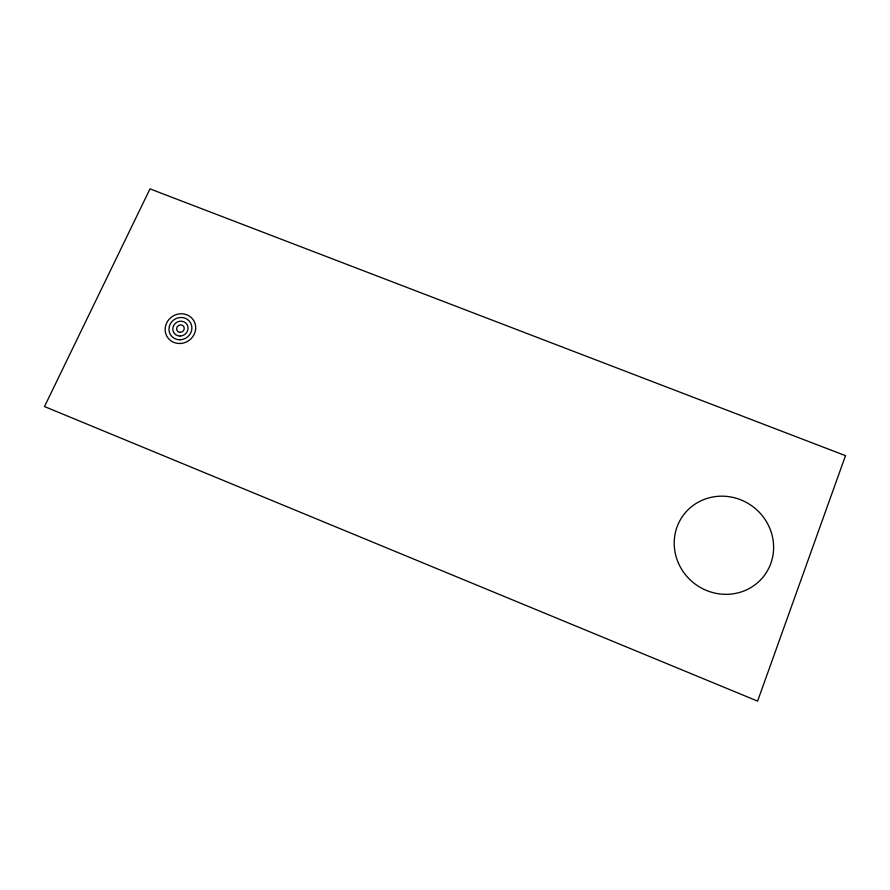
<?xml version="1.0" encoding="UTF-8"?>
<svg xmlns="http://www.w3.org/2000/svg" width="890" height="890" viewBox="0 0 890 890"><rect width="100%" height="100%" fill="white"/><g stroke="black" fill="none" stroke-linecap="round" stroke-linejoin="round"><path stroke-width="1.33" d="M845.5 455.658L757.601 701.12L44.5 406.552L149.998 188.88L845.5 455.658M179.958 343.484A15.542 14.574 -32.1 0 0 193.887 320.856A15.542 14.574 -32.1 0 0 167.431 321.557A15.542 14.574 -32.1 0 0 179.958 343.484M180.069 339.757A11.659 10.936 -32.1 0 0 190.527 322.792A11.659 10.936 -32.1 0 0 170.68 323.304A11.659 10.936 -32.1 0 0 180.069 339.757M180.181 336.031A7.776 7.287 -32.1 0 0 187.156 324.728A7.776 7.287 -32.1 0 0 173.928 325.061A7.776 7.287 -32.1 0 0 180.181 336.031M180.303 332.315A3.883 3.649 -32.1 0 0 183.785 326.663A3.883 3.649 -32.1 0 0 177.177 326.83A3.883 3.649 -32.1 0 0 180.303 332.315M678.525 563.359A50.474 48.294 36.7 0 0 764.165 575.697A50.474 48.294 36.7 0 0 729.032 496.687A50.474 48.294 36.7 0 0 678.525 563.359"/></g></svg>
